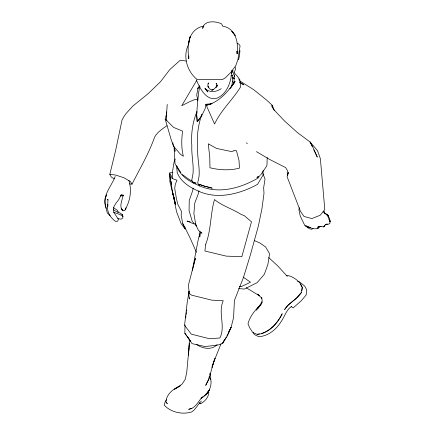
<?xml version="1.0" encoding="UTF-8"?>
<svg xmlns="http://www.w3.org/2000/svg" width="435" height="435" viewBox="0 0 435 435"><rect width="100%" height="100%" fill="white"/><g stroke="black" fill="none" stroke-linecap="round" stroke-linejoin="round"><path stroke-width="0.65" d="M172.651 178.682L172.679 170.65L173.935 162.712L175.169 159.014M166.784 111.86L166.36 116.596L166.371 114.666M107.739 206.456L107.907 199.752L107.347 199.284L108.266 200.018M193.711 183.32L193.722 182.129M107.76 206.418L107.798 204.542C106.276 211.111 110.316 217.875 115.688 221.437L117.722 221.132L118.429 219.354L113.687 212.133L113.372 208.702L114.149 206.174L116.058 203.096L118.657 199.752L120.925 195.522L122.262 194.499M188.839 55.859L188.774 58.834L188.176 52.445L188.165 46.485M184.826 333.199L190.535 341.149L184.826 333.199L185.027 324.95M199.518 85.695L197.86 88.631L198.061 87.772L196.712 95.053L197.729 99.702L196.691 114.492L197.359 121.735L199.882 118.559M199.551 186.06L199.583 184.837L198.431 184.598L197.708 182.945L199.061 176.289C199.861 166.926 197.185 157.704 197.697 148.292C196.631 136.878 197.974 125.226 201.878 114.432L200.774 116.912L197.104 121.746L196.593 114.579L196.924 111.665C192.515 122.382 190.932 134.083 191.835 145.605C191.34 155.05 193.841 164.343 193.004 173.75L191.759 180.291L192.749 181.955M200.062 231.458L199.768 237.021L200.203 232.295L198.474 238.456L192.324 270.293L195.38 258.363L188.42 285.142L189.263 293.62M189.464 339.594L188.431 355.107L188.991 348.424M267.215 157.541L266.976 165.093L266.53 166.273L260.445 175.256M166.36 116.596L167.236 104.422M189.105 347.092L189.448 343.084L186.762 372.034L185.31 379.228L181.971 384.246L174.489 389.227L179.606 386.34M239.968 50.596L239.462 55.849L238.527 59.823M197.794 100.838L198.648 92.378L199.872 86.271M189.481 297.709L189.285 299.03L188.752 293.25L188.953 291.352M209.273 376.193L208.963 378.776L205.744 385.279L208.963 378.776L213.667 362.089L215.01 358.391L212.003 367.347L213.667 362.089L221.007 343.878M235.688 67.104L235.351 69.763L233.024 74.831L232.546 75.538L230.789 75.875M231.877 86.076L232.812 77.832L232.464 75.298M185.669 317.903L185.952 315.892M186.136 314.548L186.419 312.537M231.85 70.356C231.393 81.497 227.184 94.699 215.689 98.653C205.445 99.952 199.785 87.848 196.343 79.98M193.135 188.137L192.808 190.307L189.236 200.459L189.073 210.605L192.216 221.35L196.5 226.069L195.652 223.911L193.885 213.59L194.777 203.069L198.572 193.091L198.92 190.807M186.61 311.199L186.789 310.03M212.106 103.677L205.885 104.269L205.2 108.543L201.144 116.977M301.7 290.629L302.194 287.627M106.417 196.169L106.635 194.869C103.448 200.557 105.754 207.207 107.353 213.009L110.185 215.907M261.587 303.777L262.18 300.319L261.321 297.415M325.456 213.759L326.881 214.189C329.039 216.538 330.622 220.23 329.86 223.459L328.017 224.389L325.413 224.601L327.229 223.954L325.255 225.031L323.879 226.885L318.621 226.385M188.257 46.023C188.388 36.752 194.119 27.459 203.874 26.095M189.122 291.2L187.278 301.808L184.56 325.288L191.297 334.145L209.55 338.762L219.898 337.979C225.906 326.065 217.679 312.694 223.258 300.759L211.753 300.139L191.677 295.18L188.752 293.25M318.126 226.57L317.795 228.331L318.105 227.184L318.752 226.793L321.079 226.602L319.236 226.439M232.839 70.829L232.366 72.281L233.068 70.693M288.188 172.722L287.606 175.158L287.981 173.511L287.617 170.852L285.659 167.589L269.76 159.493L256.422 151.641M114.329 178.872L111.436 177.143L109.81 174.424L115.672 150.265L122.039 120L124.002 116.471L126.085 113.513L132.941 105.988L147.965 93.846L160.45 81.813L169.786 69.595L180.259 60.199L186.229 61.047M216.016 87.103L216.755 86.804L217.07 85.548L216.755 84.053L216.103 83.455L216.619 84.004M288.22 172.265L287.089 176.686L300.449 211.301L304 216.445L311.862 218.577L320.22 215.222L324.798 209.567L320.394 158.791L317.512 150.657L310.068 141.962L297.507 132.648L284.588 121.039L273.474 109.294L271.391 105.553M261.761 303.19L262.098 302.021M263.273 170.525L262.909 171.754L263.164 174.875L257.58 184.32C239.772 194.081 217.44 199.926 198.142 191.008C189.529 187.164 181.036 181.95 177.257 172.831L176.523 165.686M299.405 207.696L298.878 209.463L300.237 216.037L304.832 225.564L308.072 227.195L305.8 225.874L307.605 227.663L309.551 228.745L311.65 229.305L313.015 228.56M324.249 225.711L323.879 226.885L324.602 225.384M231.898 71.971L231.502 73.216L231.409 72.596M117.852 212.514L118.206 211.448L116.825 209.887L113.328 207.587M203.254 26.758L202.677 28.405C203.971 20.021 215.874 20.994 221.6 23.881L222.573 25.741M115.183 176.458C111.365 186.631 100.98 196.821 106.309 208.289M227.782 334.336L231.132 327.289L233.573 317.534L234.421 300.471L243.421 277.639L250.391 254.856L258.412 225.874L261.952 208.621L263.991 193.444L263.664 187.643L265.024 179.073L262.898 173.478M173.309 145.665L171.08 139.347L165.148 119.011L165.991 117.352L165.947 115.764L166.844 120.587M129.467 183.918L132.039 184.152C139.869 168.649 148.83 153.544 154.599 137.139C157.383 132.088 162.353 128.82 167.024 125.688M224.476 339.806L222.579 343.384L218.56 344.895L205.173 346.575L192.058 343.628L187.648 337.109M228.598 332.057L231.132 327.289L227.277 335.978L222.579 343.384L226.189 337.179M208.169 83.982L208.751 82.911L207.919 84.031L207.946 86.467L209.534 88.773L211.937 90.105L213.639 89.376L216.097 87.174L216.793 86.494L217.021 85.124L216.793 86.494L215.929 87.016M196.821 80.16L181.743 105.727L189.529 101.736L195.522 99.272L197.729 99.702M188.023 45.648C182.749 57.159 187.441 72.052 197.305 79.6L222.258 79.692L225.341 77.822L230.724 72.438L235.792 65.609L237.988 59.377L240.076 45.767L238.804 44.125L237.135 43.228M226.847 336.054L227.505 334.923M259.641 175.626L258.254 177.942C240.577 188.284 218.158 194.603 198.67 185.511C190.062 181.748 181.351 176.898 177.453 167.823L177.322 166.534M261.924 302.01L258.058 308.192L260.288 305.256M257.661 176.648L256.965 177.79L258.727 176.295M166.453 399.749L165.262 401.548L164.158 405.126C170.792 412.315 182.542 414.968 191.813 411.874C195.951 409.226 197.794 404.316 201.378 401.092M229.903 88.789L234.008 82.574L234.313 74.722L234.71 76.593M258.276 307.246L256.302 310.144L261.402 303.782L258.276 307.246L260.119 305.348M230.637 87.881L235.096 81.432C228.022 91.731 218.984 102.334 206.288 105.308L205.885 104.269M207.968 391.859L205.483 394.779L204.037 395.828M319.556 226.983L318.567 228.136C314.249 230.158 309.742 227.347 305.8 225.874M296.643 297.872L301.406 292.429M260.255 305.022C254.964 310.318 249.81 316.43 247.993 323.852L249.641 327.772L252.757 332.481L257.134 334.412C268.797 333.46 277.351 323.645 282.206 313.727C277.851 322.52 270.983 330.334 261.484 333.591M296.208 298.366L287.709 305.468L284.599 309.584C288.862 302.597 297.252 299.378 301.591 292.293L302.325 287.35C300.329 281.804 295.039 278.144 289.868 275.942M217.108 344.716C211.448 350.403 202.389 348.691 196.473 344.373M201.073 398.02L203.069 396.535M180.46 385.818C173.641 388.569 166.475 393.925 165.931 401.858L167.268 403.713L166.322 402.31M120.446 195.38L121.659 194.793M221.241 88.68C215.727 92.215 210.344 92.987 205.016 88.637L207.761 91.867L205.016 88.637M191.84 408.264L188.643 409.313C195.331 408.53 198.034 401.603 202.144 397.237L201.117 398.232C208.294 394.61 212.503 386.323 210.611 378.472M211.459 103.862L206.288 105.308L214.575 124.008C221.034 110.093 232.687 99.8 240.637 86.88L239.799 79.85L237.276 76.13L233.883 72.476M286.426 275.725L287.709 275.371L289.433 276.1M257.46 334.156L259.472 333.873M297.518 281.467L298.742 281.336L304.739 286.132L306.767 289.998L306.104 295.082L300.884 301.134L293.141 307.904L291.097 306.452L291.412 306.583C286.23 309.796 284.762 316.615 281.282 321.329C276.562 329.235 268.395 336.059 258.934 336.712L255.416 335.124L254.013 334.053L253.186 332.318M123.263 195.75L120.147 195.87M123.448 195.641L122.273 195.636L123.078 195.842L123.154 195C122.436 200.024 118.576 206.516 122.882 210.785L124.758 210.638L126.003 207.876L125.226 209.572C130.255 200.611 131.968 190.383 128.874 180.373M238.576 288.612L244.421 289.041L257.172 282.641L264.344 274.262L267.889 264.415L269.591 253.735L265.638 246.998L260.027 243.04L254.486 240.647M239.25 286.502L241.218 286.665L250.511 282.223L243.198 277.122M109.81 174.424L115.563 175.011L123.986 177.79L130.375 181.531L132.039 184.152M172.825 172.679L169.617 172.766L171.276 175.822L172.015 178.432L176.985 180.226L175.278 184.396L174.712 188.306L176.376 198.431L177.833 204.358L181.411 211.345L181.188 215.205L182.727 223.851L185.071 228.919L184.918 226.999M117.825 218.669L121.191 219.153L122.871 217.924L122.561 216.032L119.946 214.509L113.78 212.362M307.458 226.842L310.481 227.38M222.579 26.133C235.672 28.117 238.848 42.804 237.031 53.929L237.102 51.189L237.347 53.19M190.155 221.834L186.952 221.034L193.869 223.873M204.151 186.049L212.247 188.17L203.205 185.837L198.474 184.13M199.649 184.375L203.591 185.837M192.743 182.02L195.576 183.2M193.907 182.238L196.163 183.195M199.513 403.174L200.617 403.74C204.972 401.402 208.251 397.633 208.898 392.702L208.06 391.076M199.464 403.131L200.617 403.74L199.127 402.94M192.439 181.324L188.91 179.334L182.336 174.533M246.232 287.774L259.559 295.827L257.46 294.109L262.022 298.323L261.5 297.284M208.778 87.082L207.946 86.467L208.74 87M232.246 77.707L233.976 78.778M239.745 82.351L243.779 84.852L239.941 82.34M239.391 80.709L253.513 89.556L266.1 99.637L272.283 105.297L274.354 110.512M232.257 77.305L234.449 78.74M232.268 77.316L234.487 78.773M238.782 79.05L239.799 79.85M113.29 209.491C115.797 212.226 120.223 211.97 122.55 214.961L122.898 216.673L122.164 214.52L122.898 216.673M268.743 257.591L278.008 266.176L287.339 276.453M246.395 142.794L247.314 143.653M165.148 119.011L173.598 127.401L182.564 131.104C181.498 139.515 181.243 148.02 183.38 156.263L180.427 154.256L173.396 146.078L172.847 142.778M323.129 211.41L327.512 215.744L330.187 221.524L329.545 220.376M232.431 81.323L234.046 83.449M201.209 232.306L201.954 233.285L198.469 230.387L195.212 223.546M185.071 228.919L181.118 223.617L176.561 211.812L172.26 190.546M180.868 172.499L175.044 163.924L174.109 147.835M300.367 284.088L301.89 287.035M330.187 221.524L329.05 219.311L329.986 221.132M182.956 223.65L189.676 237.091L196.468 252.403M312.379 146.807L310.068 141.962L312.575 146.481L317.294 157.106L313.825 149.836M324.472 213.384L323.95 211.666L324.396 213.264M210.355 378.107L210.703 379.309L210.725 376.449L210.013 373.681M236.901 51.395L237.2 52.591M173.886 146.155L175.06 151.271L174.478 147.318M172.276 190.535L175.408 204.232L174.011 196.946M324.129 211.693L324.548 213.672M169.579 173.766L172.63 192.808L175.408 204.232L169.9 181.825L169.579 173.766L170.721 179.726M170.977 181.052L171.607 184.364M272.283 105.297L272.636 107.249M216.701 85.684L216.755 86.804M209.953 373.502L209.991 374.736M205.744 244.165L204.901 250.99L226.205 256.123L241.86 256.677L251.468 221.806L244.519 215.831L240.805 214.227C232.35 208.865 222.231 205.929 214.498 199.545C210.317 214.02 211.231 229.724 205.847 243.986L205.76 244.171M189.725 38.633L188.578 44.174L190.171 36.632L189.725 38.633M209.529 389.983L206.07 394.561L209.529 389.983M213.639 89.376L211.937 90.105L213.639 89.376M233.916 150.793L231.605 151.597L216.527 148.422L208.224 143.795L209.762 156.834L209.975 167.785C219.588 170.08 229.767 170.683 239.429 168.144L239.027 160.537L236.694 151.657L236.238 150.532L233.916 150.793M327.365 214.667L326.881 214.189L328.474 216.135L327.365 214.667M235.188 35.36L231.85 31.429L235.188 35.36M122.882 210.785L121.224 208.452L122.882 210.785"/></g></svg>
